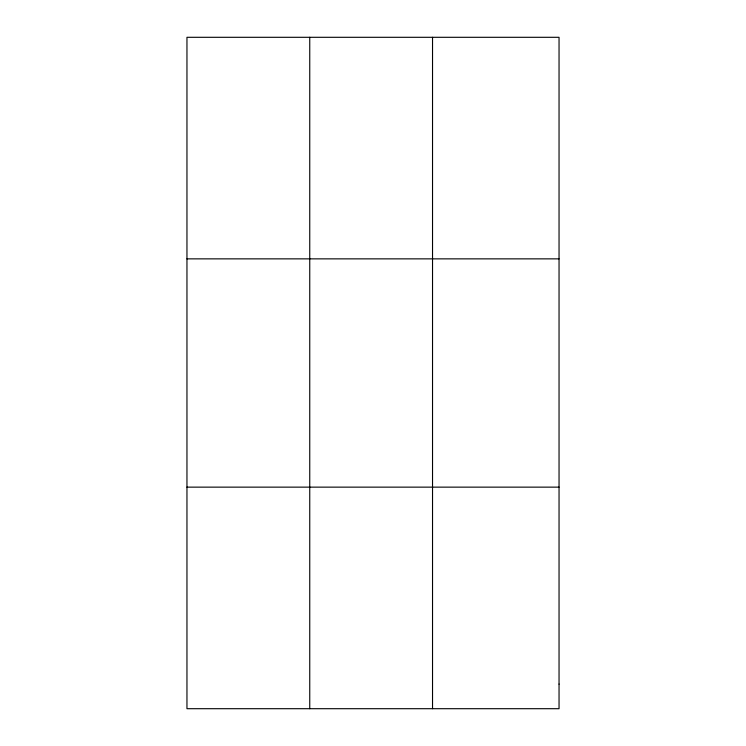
<?xml version="1.0" encoding="UTF-8"?>
<svg xmlns="http://www.w3.org/2000/svg" width="746" height="746" viewBox="0 0 746 746"><rect width="100%" height="100%" fill="white"/><g stroke="black" fill="none" stroke-linecap="round" stroke-linejoin="round"><path stroke-width="1.12" d="M309.749 37.3L309.749 708.7M432.531 37.3L432.531 708.7M186.957 258.862L559.043 258.862M186.957 487.138L559.043 487.138M559.043 684.082L559.043 708.7L186.957 708.7L186.957 37.3L559.043 37.3L559.043 684.082"/></g></svg>
